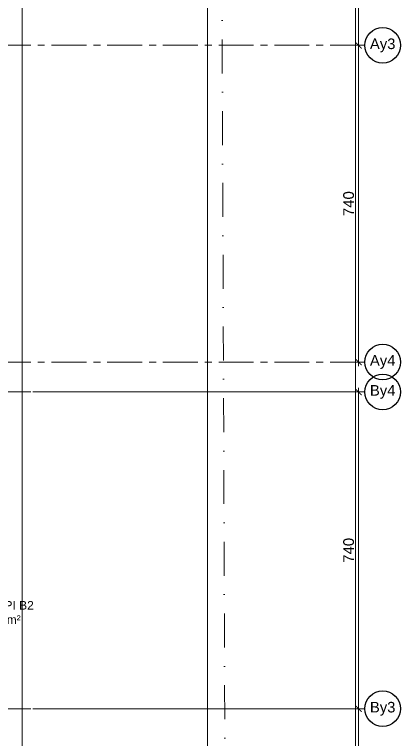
# Model space of a CAD drawing. Header units: centimetres. Extents: x 105417 to 110818, y -55119 to -48326.
# Drawn here: x 109916 to 110818, y -52894 to -51200 of the extents above; entities that cross this region are included whole.
import ezdxf
from ezdxf.enums import TextEntityAlignment as Align

# ---------------------------------------------------------------- set-up
doc = ezdxf.new("R2010")
doc.units = ezdxf.units.CM
doc.header["$LTSCALE"] = 50
doc.header["$MEASUREMENT"] = 0
for name, pattern in [('23486-A01$0${ Chain Double-Dash }', [0]), ('AXES', [2, 1.25, -0.25, 0.25, -0.25]), ('CACHE', [0.375, 0.25, -0.125]), ('Dot & Dashed', [335.138881, 158.75, -88.194444, 0, -88.194437])]:
    doc.linetypes.add(name, pattern=pattern)
doc.layers.get('0').update_dxf_attribs({"color": 8})
doc.layers.add('AXES', color=10, linetype='AXES')
doc.layers.add('TEXTE', color=7, linetype='Continuous')
doc.layers.add('BETON CACHE', color=4, linetype='CACHE', lineweight=5)
doc.layers.add('MACONNERIE COUPE', color=7, linetype='Continuous', lineweight=30)
doc.layers.add('FMULT', color=150, linetype='Continuous', plot=False)
doc.layers.add('HORS GEL', color=7, linetype='CACHE', lineweight=15, true_color=0x00661a)
doc.styles.add('FN_TEXT_1.50', font='arial.ttf', dxfattribs={"height": 10})
doc.styles.add('RS_TEXT_1.50', font='arial.ttf', dxfattribs={"height": 12.5})
doc.styles.add('RS_TXT_100', font='arial.ttf', dxfattribs={"height": 25})
doc.dimstyles.new('RS_100CM_LINEAIRE', dxfattribs={"dimscale": 10, "dimtxt": 25, "dimasz": 1.5, "dimexe": 1, "dimexo": 2.5, "dimgap": 1, "dimtad": 1, "dimdec": 1, "dimrnd": 0.5, "dimdsep": 46, "dimtxsty": 'RS_TXT_100', "dimblk1": 'ARCHTICK', "dimblk2": 'ARCHTICK', "dimsah": 1, "dimcen": 2.5, "dimdle": 1, "dimclrt": 4, "dimadec": 0, "dimazin": 2, "dimtfac": 1, "dimtdec": 1, "dimtix": 1, "dimtmove": 2, "dimatfit": 3, "dimfxl": 1, "dimtolj": 1, "dimtzin": 0, "dimarcsym": 0})

# ---------------------------------------------------------------- blocks, each defined once
blk = doc.blocks.new('AXES_FN')
at = {"color": 0, "linetype": 'Continuous'}
blk.add_circle((0, 15), 22.18, dxfattribs=at)
at = {"color": 0, "style": 'FN_TEXT_1.50'}
blk.add_attdef('AXES', text='', height=12.5, dxfattribs=at).set_placement((-48.89, 20.63), align=Align.MIDDLE_CENTER)
blk = doc.blocks.new('_ArchTick')
at = {"color": 0, "linetype": 'ByBlock', "const_width": 0.15}
blk.add_lwpolyline([(-0.5, -0.5), (0.5, 0.5)], dxfattribs=at)
blk = doc.blocks.new('*D271')
at = {"layer": 'AXES', "color": 0, "linetype": 'Continuous', "lineweight": -2, "ltscale": 0.5, "transparency": 16777216}
for p, q in [((75343.4, -43054.7), (75343.4, -42294.7)), ((75283.4, -42304.7), (75353.4, -42304.7)), ((75283.4, -43044.7), (75353.4, -43044.7))]:
    blk.add_line(p, q, dxfattribs=at)
at = {"layer": 'Defpoints', "color": 0, "linetype": 'Continuous', "ltscale": 0.5, "transparency": 16777216}
for p in [(75258.4, -42304.7), (75343.4, -42304.7), (75258.4, -43044.7)]:
    blk.add_point(p, dxfattribs=at)
at = {"layer": 'AXES', "color": 0, "linetype": 'Continuous', "lineweight": -2, "ltscale": 0.5, "transparency": 16777216, "xscale": 15, "yscale": 15, "zscale": 15}
for p, rotation in [((75343.4, -42304.7), 90), ((75343.4, -43044.7), 270)]:
    blk.add_blockref('_ArchTick', p, dxfattribs=dict(at, rotation=rotation))
at = {"layer": 'AXES', "color": 4, "linetype": 'Continuous', "lineweight": 5, "ltscale": 0.5, "transparency": 16777216, "insert": (75320.6, -42674.7), "char_height": 25, "attachment_point": 5, "rotation": 90, "style": 'RS_TXT_100'}
blk.add_mtext('\\A1;740', dxfattribs=at)
blk = doc.blocks.new('*D272')
at = {"layer": 'AXES', "color": 0, "linetype": 'Continuous', "lineweight": -2, "ltscale": 0.5, "transparency": 16777216}
for p, q in [((75283.4, -41704.7), (75353.4, -41704.7)), ((75343.4, -42314.7), (75343.4, -41694.7)), ((75283.4, -42304.7), (75353.4, -42304.7))]:
    blk.add_line(p, q, dxfattribs=at)
at = {"layer": 'Defpoints', "color": 0, "linetype": 'Continuous', "ltscale": 0.5, "transparency": 16777216}
for p in [(75258.4, -41704.7), (75343.4, -41704.7), (75258.4, -42304.7)]:
    blk.add_point(p, dxfattribs=at)
at = {"layer": 'AXES', "color": 0, "linetype": 'Continuous', "lineweight": -2, "ltscale": 0.5, "transparency": 16777216, "xscale": 15, "yscale": 15, "zscale": 15}
for p, rotation in [((75343.4, -41704.7), 90), ((75343.4, -42304.7), 270)]:
    blk.add_blockref('_ArchTick', p, dxfattribs=dict(at, rotation=rotation))
at = {"layer": 'AXES', "color": 4, "linetype": 'Continuous', "lineweight": 5, "ltscale": 0.5, "transparency": 16777216, "insert": (75320.6, -42004.7), "char_height": 25, "attachment_point": 5, "rotation": 90, "style": 'RS_TXT_100'}
blk.add_mtext('\\A1;600', dxfattribs=at)
blk = doc.blocks.new('*D278')
at = {"layer": 'AXES', "color": 0, "linetype": 'Continuous', "lineweight": -2, "ltscale": 0.5, "transparency": 16777216}
for p, q in [((74583.4, -43854.7), (75353.4, -43854.7)), ((75343.4, -44464.7), (75343.4, -43844.7)), ((74583.4, -44454.7), (75353.4, -44454.7))]:
    blk.add_line(p, q, dxfattribs=at)
at = {"layer": 'Defpoints', "color": 0, "linetype": 'Continuous', "ltscale": 0.5, "transparency": 16777216}
for p in [(74558.4, -43854.7), (75343.4, -43854.7), (74558.4, -44454.7)]:
    blk.add_point(p, dxfattribs=at)
at = {"layer": 'AXES', "color": 0, "linetype": 'Continuous', "lineweight": -2, "ltscale": 0.5, "transparency": 16777216, "xscale": 15, "yscale": 15, "zscale": 15}
for p, rotation in [((75343.4, -43854.7), 90), ((75343.4, -44454.7), 270)]:
    blk.add_blockref('_ArchTick', p, dxfattribs=dict(at, rotation=rotation))
at = {"layer": 'AXES', "color": 4, "linetype": 'Continuous', "lineweight": 5, "ltscale": 0.5, "transparency": 16777216, "insert": (75320.6, -44154.7), "char_height": 25, "attachment_point": 5, "rotation": 90, "style": 'RS_TXT_100'}
blk.add_mtext('\\A1;600', dxfattribs=at)
blk = doc.blocks.new('*D279')
at = {"layer": 'AXES', "color": 0, "linetype": 'Continuous', "lineweight": -2, "ltscale": 0.5, "transparency": 16777216}
for p, q in [((75343.4, -43864.7), (75343.4, -43104.7)), ((74583.4, -43114.7), (75353.4, -43114.7)), ((74583.4, -43854.7), (75353.4, -43854.7))]:
    blk.add_line(p, q, dxfattribs=at)
at = {"layer": 'Defpoints', "color": 0, "linetype": 'Continuous', "ltscale": 0.5, "transparency": 16777216}
for p in [(74558.4, -43114.7), (75343.4, -43114.7), (74558.4, -43854.7)]:
    blk.add_point(p, dxfattribs=at)
at = {"layer": 'AXES', "color": 0, "linetype": 'Continuous', "lineweight": -2, "ltscale": 0.5, "transparency": 16777216, "xscale": 15, "yscale": 15, "zscale": 15}
for p, rotation in [((75343.4, -43114.7), 90), ((75343.4, -43854.7), 270)]:
    blk.add_blockref('_ArchTick', p, dxfattribs=dict(at, rotation=rotation))
at = {"layer": 'AXES', "color": 4, "linetype": 'Continuous', "lineweight": 5, "ltscale": 0.5, "transparency": 16777216, "insert": (75320.6, -43484.7), "char_height": 25, "attachment_point": 5, "rotation": 90, "style": 'RS_TXT_100'}
blk.add_mtext('\\A1;740', dxfattribs=at)
blk = doc.blocks.new('A$Ceb270309')
at = {"layer": 'AXES', "lineweight": 5, "ltscale": 1.3}
for p, q in [((3195, -410), (-1985, -410)), ((3195, -1150), (-1985, -1150)), ((3195, -1220), (-1985, -1220)), ((3195, -1960), (-1985, -1960))]:
    blk.add_line(p, q, dxfattribs=at)
at = {"layer": 'HORS GEL', "linetype": '23486-A01$0${ Chain Double-Dash }', "ltscale": 1.2}
for p, q in [((2395, 1580), (2395, -4150)), ((2827.5, 1580), (2827.5, -4150))]:
    blk.add_line(p, q, dxfattribs=at)
at = {"layer": 'AXES', "linetype": 'ByBlock'}
ref = blk.add_blockref('AXES_FN', (3208.46, -410), dxfattribs=dict(at, xscale=1.875, yscale=1.875, zscale=1.875, rotation=270))
ref.add_attrib('AXES', 'Ay3', dxfattribs={"layer": '0', "color": 0, "height": 24.75, "style": 'RS_TEXT_1.50'}).set_placement((3236.59, -410), align=Align.MIDDLE)
ref = blk.add_blockref('AXES_FN', (3208.46, -1150), dxfattribs=dict(at, xscale=1.875, yscale=1.875, zscale=1.875, rotation=270))
ref.add_attrib('AXES', 'Ay4', dxfattribs={"layer": '0', "color": 0, "height": 24.75, "style": 'RS_TEXT_1.50'}).set_placement((3236.59, -1150), align=Align.MIDDLE)
ref = blk.add_blockref('AXES_FN', (3208.46, -1220), dxfattribs=dict(at, xscale=1.875, yscale=1.875, zscale=1.875, rotation=270))
ref.add_attrib('AXES', 'By4', dxfattribs={"layer": '0', "color": 0, "height": 24.75, "style": 'RS_TEXT_1.50'}).set_placement((3236.59, -1220), align=Align.MIDDLE)
ref = blk.add_blockref('AXES_FN', (3208.46, -1960), dxfattribs=dict(at, xscale=1.875, yscale=1.875, zscale=1.875, rotation=270))
ref.add_attrib('AXES', 'By3', dxfattribs={"layer": '0', "color": 0, "height": 24.75, "style": 'RS_TEXT_1.50'}).set_placement((3236.59, -1960), align=Align.MIDDLE)
at = {"layer": 'AXES', "linetype": 'Continuous', "lineweight": 5, "ltscale": 0.5}
for base, p1, p2, picture, middle in [((3179.95, 190), (3095, -410), (3095, 190), '*D272', (3157.18, -110)), ((3179.95, -410), (3095, -1150), (3095, -410), '*D271', (3157.18, -780)), ((3179.95, -1220), (2395, -1960), (2395, -1220), '*D279', (3157.18, -1590)), ((3179.95, -1960), (2395, -2560), (2395, -1960), '*D278', (3157.18, -2260))]:
    dim = blk.add_linear_dim(base=base, p1=p1, p2=p2, angle=270, dimstyle='RS_100CM_LINEAIRE', dxfattribs=at)
    dim.commit()
    dim.dimension.update_dxf_attribs({"geometry": picture, "text_midpoint": middle, "insert": (-72163.45, 41894.73)})

msp = doc.modelspace()

# ---------------------------------------------------------------- linework, layer by layer
at = {"layer": 'BETON CACHE', "color": 232, "linetype": 'Dot & Dashed', "ltscale": 0.01}
msp.add_lwpolyline([(110414.98, -54847.46), (109101.74, -54807.71), (105754.49, -54401.92), (106155.59, -49521.26), (109804.87, -49407.74), (110394.27, -49414.31)], close=True, dxfattribs=at)
at = {"layer": 'FMULT', "lineweight": 5, "ltscale": 0.5}
msp.add_lwpolyline([(105416.93, -55119.47), (110712.69, -55119.47), (110712.69, -48775.25), (105416.93, -48775.25)], close=True, dxfattribs=at)

# ---------------------------------------------------------------- block references
at = {"layer": 'MACONNERIE COUPE', "lineweight": 5, "ltscale": 0.5}
msp.add_blockref('A$Ceb270309', (107539.35, -50862.36), dxfattribs=at)

# ---------------------------------------------------------------- texts
at = {"layer": 'TEXTE', "insert": (109854.35, -52597.66), "char_height": 20, "width": 224.5414, "attachment_point": 5, "style": 'RS_TEXT_1.50'}
msp.add_mtext('BANESA TIPI B2\\PS=190.10m²', dxfattribs=at)

doc.saveas('drawing.dxf')
